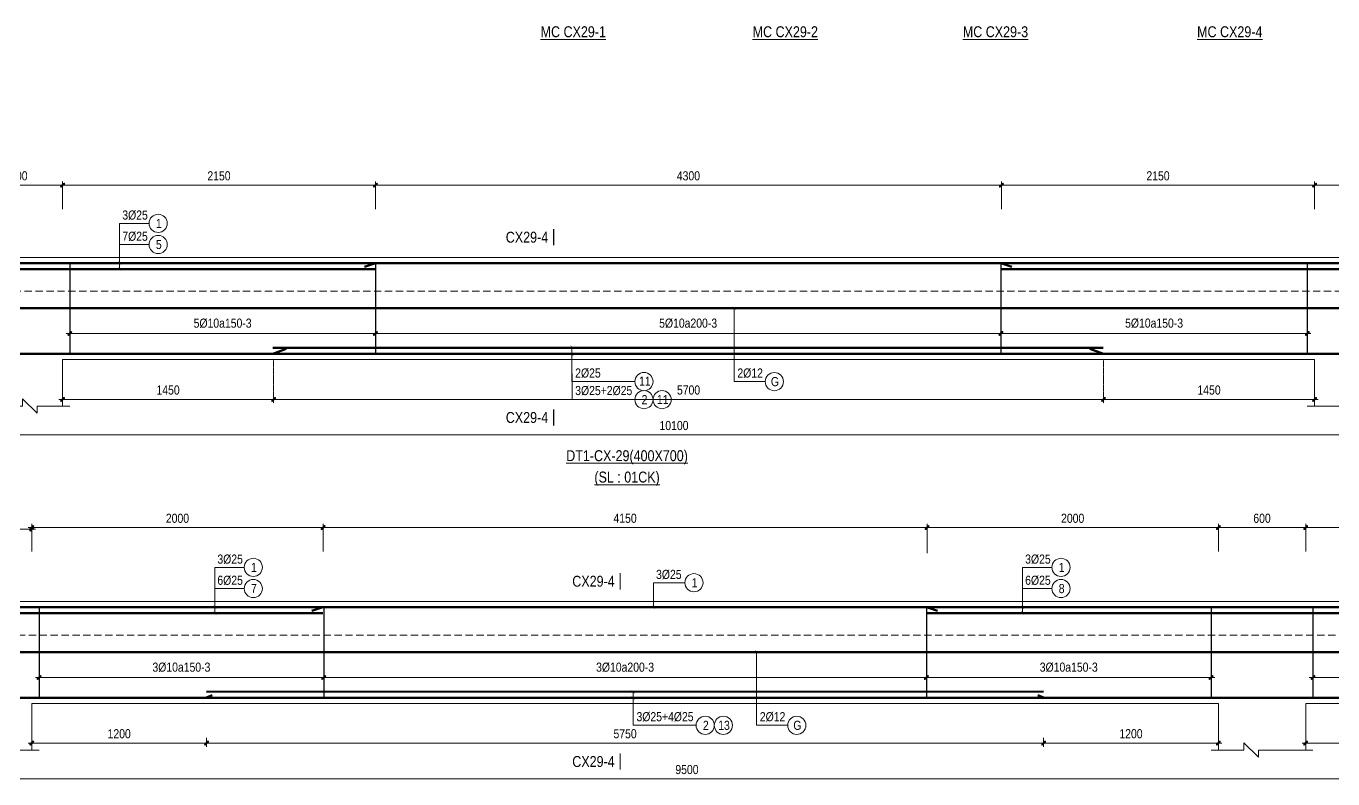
# Model space of a CAD drawing. Header units: millimetres. Extents: x 397144 to 8960116, y 345581 to 674207.
# Drawn here: x 4998572 to 5007547, y 607822 to 612994 of the extents above; entities that cross this region are included whole.
import ezdxf
from ezdxf.enums import TextEntityAlignment as Align
from ezdxf.xclip import XClip

# ---------------------------------------------------------------- set-up
doc = ezdxf.new("R2010")
doc.units = ezdxf.units.MM
doc.header["$XCLIPFRAME"] = 0
doc.header["$PDSIZE"] = -10
doc.linetypes.add('DOT2', pattern=[0.125, 0, -0.125])
doc.linetypes.add('HIDDEN', pattern=[0.375, 0.25, -0.125])
doc.layers.get('0').update_dxf_attribs({"linetype": 'CONTINUOUS'})
doc.layers.get('Defpoints').update_dxf_attribs({"color": 12, "linetype": 'CONTINUOUS'})
for name, color, linetype, lineweight in [('CDAI', 8, 'CONTINUOUS', 30), ('CTHEP', 2, 'CONTINUOUS', 50), ('DBAO', 3, 'CONTINUOUS', 20), ('DGIONG', 4, 'CONTINUOUS', 13), ('KTH', 150, 'CONTINUOUS', 5), ('Net khuat', 8, 'HIDDEN', 13), ('STICK', 1, 'CONTINUOUS', 9), ('TEXT', 7, 'CONTINUOUS', 15)]:
    doc.layers.add(name, color=color, linetype=linetype, lineweight=lineweight)
doc.styles.add('Star-HelCon', font='VHELVCN_0.TTF')
doc.styles.add('TTP-HelCon', font='VHELVCN_0.TTF')
doc.styles.add('VNI-HELVE-CONDENSE', font='VHELVCN_0.TTF')
doc.dimstyles.new('kc-25', dxfattribs={"dimtxt": 62.5, "dimasz": 20, "dimexe": 20, "dimexo": 50, "dimgap": 25, "dimtad": 3, "dimdec": 0, "dimzin": 0, "dimdsep": 46, "dimtxsty": 'VNI-HELVE-CONDENSE', "dimblk": 'DIM', "dimcen": 2.5, "dimclrd": 256, "dimclre": 154, "dimclrt": 7, "dimaunit": 1, "dimadec": 0, "dimazin": 0, "dimtfac": 1, "dimtdec": 0, "dimtix": 1, "dimtmove": 0, "dimatfit": 3, "dimldrblk": 'DOT', "dimfxl": 1, "dimtolj": 1, "dimtzin": 0, "dimarcsym": 0})
doc.dimstyles.new('TTP-25', dxfattribs={"dimscale": 25, "dimtxt": 2.5, "dimasz": 1, "dimexe": 1, "dimexo": 1, "dimgap": 0.09, "dimtad": 0, "dimdec": 4, "dimrnd": 5, "dimzin": 9, "dimdsep": 46, "dimtxsty": 'TTP-HelCon', "dimblk": 'Stick1', "dimcen": 0.09, "dimdle": 1.5, "dimclrd": 256, "dimclre": 256, "dimclrt": 7, "dimadec": 0, "dimazin": 0, "dimtfac": 1, "dimtdec": 4, "dimtmove": 0, "dimatfit": 3, "dimldrblk": '_ArchTick1', "dimfxl": 1, "dimtvp": 1, "dimtolj": 1, "dimtzin": 0, "dimarcsym": 0})

# ---------------------------------------------------------------- blocks, each defined once
blk = doc.blocks.new('Stick1')
at = {"layer": 'STICK'}
h = blk.add_hatch(color=256, dxfattribs=at)
edge = h.paths.add_edge_path()
edge.add_line((0.3, 0.5), (-0.5, -0.3))
edge.add_arc((-0.4, -0.4), 0.141, 135, 315)
edge.add_line((-0.3, -0.5), (0.5, 0.3))
edge.add_arc((0.4, 0.4), 0.141, 315, 495)
blk.add_line((1, 0), (-1, 0), dxfattribs=at)
blk.add_lwpolyline([(0.3, 0.5), (-0.5, -0.3, 1), (-0.3, -0.5), (0.5, 0.3, 1), (0.3, 0.5, 1)], format="xyb", dxfattribs=at)
blk = doc.blocks.new('*D1586')
at = {"layer": 'Defpoints', "color": 0, "transparency": 16777216}
for p in [(5065046.5, 532059.7), (5075146.5, 532059.7), (5075146.5, 531861.7)]:
    blk.add_point(p, dxfattribs=at)
at = {"layer": 'KTH', "lineweight": -2, "transparency": 16777216}
for p, q in [((5065046.5, 532034.7), (5065046.5, 531836.7)), ((5075146.5, 532034.7), (5075146.5, 531836.7)), ((5065071.5, 531861.7), (5075121.5, 531861.7))]:
    blk.add_line(p, q, dxfattribs=at)
at = {"layer": 'KTH', "lineweight": -2, "transparency": 16777216, "xscale": 25, "yscale": 25, "zscale": 25, "rotation": 180}
blk.add_blockref('Stick1', (5065046.5, 531861.7), dxfattribs=at)
at = {"layer": 'KTH', "lineweight": -2, "transparency": 16777216, "xscale": 25, "yscale": 25, "zscale": 25}
blk.add_blockref('Stick1', (5075146.5, 531861.7), dxfattribs=at)
at = {"layer": 'KTH', "color": 7, "transparency": 16777216, "insert": (5070096.5, 531925.5), "char_height": 62.5, "attachment_point": 5, "style": 'TTP-HelCon'}
blk.add_mtext('\\A1;10100', dxfattribs=at)
blk = doc.blocks.new('_ArchTick1')
at = {"color": 0, "const_width": 3.81}
blk.add_lwpolyline([(-12.7, -12.7), (12.7, 12.7)], dxfattribs=at)
blk = doc.blocks.new('*D8674')
at = {"layer": 'Defpoints', "color": 0, "transparency": 16777216}
for p in [(5055807, 523470.9), (5053658, 523281.9), (5055807, 523281.9)]:
    blk.add_point(p, dxfattribs=at)
at = {"layer": 'KTH', "lineweight": -2, "transparency": 16777216}
for p, q in [((5053658, 523306.9), (5053658, 523495.9)), ((5053683, 523470.9), (5055782, 523470.9)), ((5055807, 523306.9), (5055807, 523495.9))]:
    blk.add_line(p, q, dxfattribs=at)
at = {"layer": 'KTH', "lineweight": -2, "transparency": 16777216, "xscale": 25, "yscale": 25, "zscale": 25, "rotation": 180}
blk.add_blockref('Stick1', (5053658, 523470.9), dxfattribs=at)
at = {"layer": 'KTH', "lineweight": -2, "transparency": 16777216, "xscale": 25, "yscale": 25, "zscale": 25}
blk.add_blockref('Stick1', (5055807, 523470.9), dxfattribs=at)
at = {"layer": 'KTH', "color": 7, "transparency": 16777216, "insert": (5054732.5, 523534.7), "char_height": 62.5, "attachment_point": 5, "style": 'TTP-HelCon'}
blk.add_mtext('\\A1;2150', dxfattribs=at)
blk = doc.blocks.new('*D8676')
at = {"layer": 'Defpoints', "color": 0, "transparency": 16777216}
for p in [(5053708, 522509.4), (5055807, 522525.9), (5055807, 522451.9)]:
    blk.add_point(p, dxfattribs=at)
at = {"layer": 'KTH', "lineweight": -2, "transparency": 16777216}
for p, q in [((5053708, 522484.4), (5053708, 522426.9)), ((5055807, 522500.9), (5055807, 522426.9)), ((5053733, 522451.9), (5055782, 522451.9))]:
    blk.add_line(p, q, dxfattribs=at)
at = {"layer": 'KTH', "lineweight": -2, "transparency": 16777216, "xscale": 25, "yscale": 25, "zscale": 25, "rotation": 180}
blk.add_blockref('Stick1', (5053708, 522451.9), dxfattribs=at)
at = {"layer": 'KTH', "lineweight": -2, "transparency": 16777216, "xscale": 25, "yscale": 25, "zscale": 25}
blk.add_blockref('Stick1', (5055807, 522451.9), dxfattribs=at)
at = {"layer": 'KTH', "color": 7, "transparency": 16777216, "insert": (5054757.5, 522521.8), "char_height": 62.5, "attachment_point": 5, "style": 'TTP-HelCon'}
blk.add_mtext('\\A1;5Þ10a150-3', dxfattribs=at)
blk = doc.blocks.new('*D8682')
at = {"layer": 'Defpoints', "color": 0, "transparency": 16777216}
for p in [(5053658, 523470.9), (5053058, 523306.9), (5053658, 523281.9)]:
    blk.add_point(p, dxfattribs=at)
at = {"layer": 'KTH', "lineweight": -2, "transparency": 16777216}
for p, q in [((5053058, 523331.9), (5053058, 523495.9)), ((5053083, 523470.9), (5053633, 523470.9)), ((5053658, 523306.9), (5053658, 523495.9))]:
    blk.add_line(p, q, dxfattribs=at)
at = {"layer": 'KTH', "lineweight": -2, "transparency": 16777216, "xscale": 25, "yscale": 25, "zscale": 25, "rotation": 180}
blk.add_blockref('Stick1', (5053058, 523470.9), dxfattribs=at)
at = {"layer": 'KTH', "lineweight": -2, "transparency": 16777216, "xscale": 25, "yscale": 25, "zscale": 25}
blk.add_blockref('Stick1', (5053658, 523470.9), dxfattribs=at)
at = {"layer": 'KTH', "color": 7, "transparency": 16777216, "insert": (5053358, 523534.7), "char_height": 62.5, "attachment_point": 5, "style": 'TTP-HelCon'}
blk.add_mtext('\\A1;600', dxfattribs=at)
blk = doc.blocks.new('*D8687')
at = {"layer": 'Defpoints', "color": 0, "transparency": 16777216}
for p in [(5060103, 522591.9), (5062208, 522509.5), (5060103, 522452)]:
    blk.add_point(p, dxfattribs=at)
at = {"layer": 'KTH', "lineweight": -2, "transparency": 16777216}
for p, q in [((5060103, 522566.9), (5060103, 522427)), ((5062208, 522484.5), (5062208, 522427)), ((5062183, 522452), (5060128, 522452))]:
    blk.add_line(p, q, dxfattribs=at)
at = {"layer": 'KTH', "lineweight": -2, "transparency": 16777216, "xscale": 25, "yscale": 25, "zscale": 25, "rotation": 180}
blk.add_blockref('Stick1', (5060103, 522452), dxfattribs=at)
at = {"layer": 'KTH', "lineweight": -2, "transparency": 16777216, "xscale": 25, "yscale": 25, "zscale": 25}
blk.add_blockref('Stick1', (5062208, 522452), dxfattribs=at)
at = {"layer": 'KTH', "color": 7, "transparency": 16777216, "insert": (5061155.5, 522521.9), "char_height": 62.5, "attachment_point": 5, "style": 'TTP-HelCon'}
blk.add_mtext('\\A1;5Þ10a150-3', dxfattribs=at)
blk = doc.blocks.new('*D8689')
at = {"layer": 'Defpoints', "color": 0, "transparency": 16777216}
for p in [(5062858, 523471), (5062258, 523317.9), (5062858, 523317.9)]:
    blk.add_point(p, dxfattribs=at)
at = {"layer": 'KTH', "lineweight": -2, "transparency": 16777216}
for p, q in [((5062258, 523342.9), (5062258, 523496)), ((5062283, 523471), (5062833, 523471)), ((5062858, 523342.9), (5062858, 523496))]:
    blk.add_line(p, q, dxfattribs=at)
at = {"layer": 'KTH', "lineweight": -2, "transparency": 16777216, "xscale": 25, "yscale": 25, "zscale": 25, "rotation": 180}
blk.add_blockref('Stick1', (5062258, 523471), dxfattribs=at)
at = {"layer": 'KTH', "lineweight": -2, "transparency": 16777216, "xscale": 25, "yscale": 25, "zscale": 25}
blk.add_blockref('Stick1', (5062858, 523471), dxfattribs=at)
at = {"layer": 'KTH', "color": 7, "transparency": 16777216, "insert": (5062558, 523534.8), "char_height": 62.5, "attachment_point": 5, "style": 'TTP-HelCon'}
blk.add_mtext('\\A1;600', dxfattribs=at)
blk = doc.blocks.new('*D8691')
at = {"layer": 'Defpoints', "color": 0, "transparency": 16777216}
for p in [(5071663, 522592), (5069708, 522509.5), (5071663, 522452)]:
    blk.add_point(p, dxfattribs=at)
at = {"layer": 'KTH', "lineweight": -2, "transparency": 16777216}
for p, q in [((5071663, 522567), (5071663, 522427)), ((5069708, 522484.5), (5069708, 522427)), ((5069733, 522452), (5071638, 522452))]:
    blk.add_line(p, q, dxfattribs=at)
at = {"layer": 'KTH', "lineweight": -2, "transparency": 16777216, "xscale": 25, "yscale": 25, "zscale": 25, "rotation": 180}
blk.add_blockref('Stick1', (5069708, 522452), dxfattribs=at)
at = {"layer": 'KTH', "lineweight": -2, "transparency": 16777216, "xscale": 25, "yscale": 25, "zscale": 25}
blk.add_blockref('Stick1', (5071663, 522452), dxfattribs=at)
at = {"layer": 'KTH', "color": 7, "transparency": 16777216, "insert": (5070685.5, 522521.9), "char_height": 62.5, "attachment_point": 5, "style": 'TTP-HelCon'}
blk.add_mtext('\\A1;3Þ10a150-3', dxfattribs=at)
blk = doc.blocks.new('*D8692')
at = {"layer": 'Defpoints', "color": 0, "transparency": 16777216}
for p in [(5069658, 523471), (5069058, 523317.9), (5069658, 523317.9)]:
    blk.add_point(p, dxfattribs=at)
at = {"layer": 'KTH', "lineweight": -2, "transparency": 16777216}
for p, q in [((5069058, 523342.9), (5069058, 523496)), ((5069083, 523471), (5069633, 523471)), ((5069658, 523342.9), (5069658, 523496))]:
    blk.add_line(p, q, dxfattribs=at)
at = {"layer": 'KTH', "lineweight": -2, "transparency": 16777216, "xscale": 25, "yscale": 25, "zscale": 25, "rotation": 180}
blk.add_blockref('Stick1', (5069058, 523471), dxfattribs=at)
at = {"layer": 'KTH', "lineweight": -2, "transparency": 16777216, "xscale": 25, "yscale": 25, "zscale": 25}
blk.add_blockref('Stick1', (5069658, 523471), dxfattribs=at)
at = {"layer": 'KTH', "color": 7, "transparency": 16777216, "insert": (5069358, 523534.8), "char_height": 62.5, "attachment_point": 5, "style": 'TTP-HelCon'}
blk.add_mtext('\\A1;600', dxfattribs=at)
blk = doc.blocks.new('*D8693')
at = {"layer": 'Defpoints', "color": 0, "transparency": 16777216}
for p in [(5075803, 522591.9), (5077758, 522509.5), (5075803, 522452)]:
    blk.add_point(p, dxfattribs=at)
at = {"layer": 'KTH', "lineweight": -2, "transparency": 16777216}
for p, q in [((5075803, 522566.9), (5075803, 522427)), ((5077758, 522484.5), (5077758, 522427)), ((5077733, 522452), (5075828, 522452))]:
    blk.add_line(p, q, dxfattribs=at)
at = {"layer": 'KTH', "lineweight": -2, "transparency": 16777216, "xscale": 25, "yscale": 25, "zscale": 25, "rotation": 180}
blk.add_blockref('Stick1', (5075803, 522452), dxfattribs=at)
at = {"layer": 'KTH', "lineweight": -2, "transparency": 16777216, "xscale": 25, "yscale": 25, "zscale": 25}
blk.add_blockref('Stick1', (5077758, 522452), dxfattribs=at)
at = {"layer": 'KTH', "color": 7, "transparency": 16777216, "insert": (5076780.5, 522521.9), "char_height": 62.5, "attachment_point": 5, "style": 'TTP-HelCon'}
blk.add_mtext('\\A1;3Þ10a150-3', dxfattribs=at)
blk = doc.blocks.new('*D8694')
at = {"layer": 'Defpoints', "color": 0, "transparency": 16777216}
for p in [(5078408, 523481.9), (5077808, 523328.8), (5078408, 523328.8)]:
    blk.add_point(p, dxfattribs=at)
at = {"layer": 'KTH', "lineweight": -2, "transparency": 16777216}
for p, q in [((5077808, 523353.8), (5077808, 523506.9)), ((5077833, 523481.9), (5078383, 523481.9)), ((5078408, 523353.8), (5078408, 523506.9))]:
    blk.add_line(p, q, dxfattribs=at)
at = {"layer": 'KTH', "lineweight": -2, "transparency": 16777216, "xscale": 25, "yscale": 25, "zscale": 25, "rotation": 180}
blk.add_blockref('Stick1', (5077808, 523481.9), dxfattribs=at)
at = {"layer": 'KTH', "lineweight": -2, "transparency": 16777216, "xscale": 25, "yscale": 25, "zscale": 25}
blk.add_blockref('Stick1', (5078408, 523481.9), dxfattribs=at)
at = {"layer": 'KTH', "color": 7, "transparency": 16777216, "insert": (5078108, 523545.7), "char_height": 62.5, "attachment_point": 5, "style": 'TTP-HelCon'}
blk.add_mtext('\\A1;600', dxfattribs=at)
blk = doc.blocks.new('*D8695')
at = {"layer": 'Defpoints', "color": 0, "transparency": 16777216}
for p in [(5062258, 523470.9), (5060107, 523281.9), (5062258, 523281.9)]:
    blk.add_point(p, dxfattribs=at)
at = {"layer": 'KTH', "lineweight": -2, "transparency": 16777216}
for p, q in [((5060107, 523306.9), (5060107, 523495.9)), ((5060132, 523470.9), (5062233, 523470.9)), ((5062258, 523306.9), (5062258, 523495.9))]:
    blk.add_line(p, q, dxfattribs=at)
at = {"layer": 'KTH', "lineweight": -2, "transparency": 16777216, "xscale": 25, "yscale": 25, "zscale": 25, "rotation": 180}
blk.add_blockref('Stick1', (5060107, 523470.9), dxfattribs=at)
at = {"layer": 'KTH', "lineweight": -2, "transparency": 16777216, "xscale": 25, "yscale": 25, "zscale": 25}
blk.add_blockref('Stick1', (5062258, 523470.9), dxfattribs=at)
at = {"layer": 'KTH', "color": 7, "transparency": 16777216, "insert": (5061182.5, 523534.7), "char_height": 62.5, "attachment_point": 5, "style": 'TTP-HelCon'}
blk.add_mtext('\\A1;2150', dxfattribs=at)
blk = doc.blocks.new('*D8696')
at = {"layer": 'Defpoints', "color": 0, "transparency": 16777216}
for p in [(5060107, 523470.9), (5055807, 523281.9), (5060107, 523281.9)]:
    blk.add_point(p, dxfattribs=at)
at = {"layer": 'KTH', "lineweight": -2, "transparency": 16777216}
for p, q in [((5055807, 523306.9), (5055807, 523495.9)), ((5055832, 523470.9), (5060082, 523470.9)), ((5060107, 523306.9), (5060107, 523495.9))]:
    blk.add_line(p, q, dxfattribs=at)
at = {"layer": 'KTH', "lineweight": -2, "transparency": 16777216, "xscale": 25, "yscale": 25, "zscale": 25, "rotation": 180}
blk.add_blockref('Stick1', (5055807, 523470.9), dxfattribs=at)
at = {"layer": 'KTH', "lineweight": -2, "transparency": 16777216, "xscale": 25, "yscale": 25, "zscale": 25}
blk.add_blockref('Stick1', (5060107, 523470.9), dxfattribs=at)
at = {"layer": 'KTH', "color": 7, "transparency": 16777216, "insert": (5057957, 523534.7), "char_height": 62.5, "attachment_point": 5, "style": 'TTP-HelCon'}
blk.add_mtext('\\A1;4300', dxfattribs=at)
blk = doc.blocks.new('*D8660')
at = {"layer": 'Defpoints', "color": 0, "transparency": 16777216}
for p in [(5071659, 523481.9), (5069658, 523292.9), (5071659, 523292.9)]:
    blk.add_point(p, dxfattribs=at)
at = {"layer": 'KTH', "lineweight": -2, "transparency": 16777216}
for p, q in [((5069658, 523317.9), (5069658, 523506.9)), ((5069683, 523481.9), (5071634, 523481.9)), ((5071659, 523317.9), (5071659, 523506.9))]:
    blk.add_line(p, q, dxfattribs=at)
at = {"layer": 'KTH', "lineweight": -2, "transparency": 16777216, "xscale": 25, "yscale": 25, "zscale": 25, "rotation": 180}
blk.add_blockref('Stick1', (5069658, 523481.9), dxfattribs=at)
at = {"layer": 'KTH', "lineweight": -2, "transparency": 16777216, "xscale": 25, "yscale": 25, "zscale": 25}
blk.add_blockref('Stick1', (5071659, 523481.9), dxfattribs=at)
at = {"layer": 'KTH', "color": 7, "transparency": 16777216, "insert": (5070658.5, 523545.7), "char_height": 62.5, "attachment_point": 5, "style": 'TTP-HelCon'}
blk.add_mtext('\\A1;2000', dxfattribs=at)
blk = doc.blocks.new('*D8661')
at = {"layer": 'Defpoints', "color": 0, "transparency": 16777216}
for p in [(5077808, 523481.8), (5075807, 523292.8), (5077808, 523292.8)]:
    blk.add_point(p, dxfattribs=at)
at = {"layer": 'KTH', "lineweight": -2, "transparency": 16777216}
for p, q in [((5075807, 523317.8), (5075807, 523506.8)), ((5075832, 523481.8), (5077783, 523481.8)), ((5077808, 523317.8), (5077808, 523506.8))]:
    blk.add_line(p, q, dxfattribs=at)
at = {"layer": 'KTH', "lineweight": -2, "transparency": 16777216, "xscale": 25, "yscale": 25, "zscale": 25, "rotation": 180}
blk.add_blockref('Stick1', (5075807, 523481.8), dxfattribs=at)
at = {"layer": 'KTH', "lineweight": -2, "transparency": 16777216, "xscale": 25, "yscale": 25, "zscale": 25}
blk.add_blockref('Stick1', (5077808, 523481.8), dxfattribs=at)
at = {"layer": 'KTH', "color": 7, "transparency": 16777216, "insert": (5076807.5, 523545.6), "char_height": 62.5, "attachment_point": 5, "style": 'TTP-HelCon'}
blk.add_mtext('\\A1;2000', dxfattribs=at)
blk = doc.blocks.new('*D8662')
at = {"layer": 'Defpoints', "color": 0, "transparency": 16777216}
for p in [(5080109, 523481.9), (5078408, 523292.9), (5080109, 523292.9)]:
    blk.add_point(p, dxfattribs=at)
at = {"layer": 'KTH', "lineweight": -2, "transparency": 16777216}
for p, q in [((5078408, 523317.9), (5078408, 523506.9)), ((5078433, 523481.9), (5080084, 523481.9)), ((5080109, 523317.9), (5080109, 523506.9))]:
    blk.add_line(p, q, dxfattribs=at)
at = {"layer": 'KTH', "lineweight": -2, "transparency": 16777216, "xscale": 25, "yscale": 25, "zscale": 25, "rotation": 180}
blk.add_blockref('Stick1', (5078408, 523481.9), dxfattribs=at)
at = {"layer": 'KTH', "lineweight": -2, "transparency": 16777216, "xscale": 25, "yscale": 25, "zscale": 25}
blk.add_blockref('Stick1', (5080109, 523481.9), dxfattribs=at)
at = {"layer": 'KTH', "color": 7, "transparency": 16777216, "insert": (5079258.5, 523545.7), "char_height": 62.5, "attachment_point": 5, "style": 'TTP-HelCon'}
blk.add_mtext('\\A1;1700', dxfattribs=at)
blk = doc.blocks.new('*D8663')
at = {"layer": 'Defpoints', "color": 0, "transparency": 16777216}
for p in [(5055807, 522592), (5060103, 522591.9), (5060103, 522451.9)]:
    blk.add_point(p, dxfattribs=at)
at = {"layer": 'KTH', "lineweight": -2, "transparency": 16777216}
for p, q in [((5055807, 522567), (5055807, 522426.9)), ((5060103, 522566.9), (5060103, 522426.9)), ((5055832, 522451.9), (5060078, 522451.9))]:
    blk.add_line(p, q, dxfattribs=at)
at = {"layer": 'KTH', "lineweight": -2, "transparency": 16777216, "xscale": 25, "yscale": 25, "zscale": 25, "rotation": 180}
blk.add_blockref('Stick1', (5055807, 522451.9), dxfattribs=at)
at = {"layer": 'KTH', "lineweight": -2, "transparency": 16777216, "xscale": 25, "yscale": 25, "zscale": 25}
blk.add_blockref('Stick1', (5060103, 522451.9), dxfattribs=at)
at = {"layer": 'KTH', "color": 7, "transparency": 16777216, "insert": (5057955, 522521.8), "char_height": 62.5, "attachment_point": 5, "style": 'TTP-HelCon'}
blk.add_mtext('\\A1;5Þ10a200-3', dxfattribs=at)
blk = doc.blocks.new('*D8665')
at = {"layer": 'Defpoints', "color": 0, "transparency": 16777216}
for p in [(5071663, 522592), (5075803, 522591.9), (5075803, 522451.9)]:
    blk.add_point(p, dxfattribs=at)
at = {"layer": 'KTH', "lineweight": -2, "transparency": 16777216}
for p, q in [((5071663, 522567), (5071663, 522426.9)), ((5075803, 522566.9), (5075803, 522426.9)), ((5071688, 522451.9), (5075778, 522451.9))]:
    blk.add_line(p, q, dxfattribs=at)
at = {"layer": 'KTH', "lineweight": -2, "transparency": 16777216, "xscale": 25, "yscale": 25, "zscale": 25, "rotation": 180}
blk.add_blockref('Stick1', (5071663, 522451.9), dxfattribs=at)
at = {"layer": 'KTH', "lineweight": -2, "transparency": 16777216, "xscale": 25, "yscale": 25, "zscale": 25}
blk.add_blockref('Stick1', (5075803, 522451.9), dxfattribs=at)
at = {"layer": 'KTH', "color": 7, "transparency": 16777216, "insert": (5073733, 522521.8), "char_height": 62.5, "attachment_point": 5, "style": 'TTP-HelCon'}
blk.add_mtext('\\A1;3Þ10a200-3', dxfattribs=at)
blk = doc.blocks.new('*D8667')
at = {"layer": 'Defpoints', "color": 0, "transparency": 16777216}
for p in [(5075807, 523481.9), (5071659, 523292.9), (5075807, 523281.9)]:
    blk.add_point(p, dxfattribs=at)
at = {"layer": 'KTH', "lineweight": -2, "transparency": 16777216}
for p, q in [((5071659, 523317.9), (5071659, 523506.9)), ((5071684, 523481.9), (5075782, 523481.9)), ((5075807, 523306.9), (5075807, 523506.9))]:
    blk.add_line(p, q, dxfattribs=at)
at = {"layer": 'KTH', "lineweight": -2, "transparency": 16777216, "xscale": 25, "yscale": 25, "zscale": 25, "rotation": 180}
blk.add_blockref('Stick1', (5071659, 523481.9), dxfattribs=at)
at = {"layer": 'KTH', "lineweight": -2, "transparency": 16777216, "xscale": 25, "yscale": 25, "zscale": 25}
blk.add_blockref('Stick1', (5075807, 523481.9), dxfattribs=at)
at = {"layer": 'KTH', "color": 7, "transparency": 16777216, "insert": (5073733, 523545.7), "char_height": 62.5, "attachment_point": 5, "style": 'TTP-HelCon'}
blk.add_mtext('\\A1;4150', dxfattribs=at)
blk = doc.blocks.new('DIM')
h = blk.add_hatch(color=1)
h.paths.add_polyline_path([(0.49, 0.29, 1), (0.29, 0.49), (-0.19, 0), (0.19, 0)])
h.paths.add_polyline_path([(0.19, 0), (-0.19, 0), (-0.49, -0.29, 1), (-0.29, -0.49)])
at = {"color": 9}
for p, q in [((-0.19, 0), (-1.5, 0)), ((0.19, 0), (1.5, 0))]:
    blk.add_line(p, q, dxfattribs=at)
at = {"color": 1}
for p, q in [((-0.49, -0.29), (0.29, 0.49)), ((-0.29, -0.49), (0.49, 0.29)), ((-0.19, 0), (0.19, 0))]:
    blk.add_line(p, q, dxfattribs=at)
blk.add_arc((-0.39, -0.39), 0.138, 135, 315, dxfattribs=at)
blk = doc.blocks.new('*D1593')
at = {"layer": 'Defpoints', "color": 0, "transparency": 16777216}
for p in [(5052808, 521953.5), (5062908, 521953.5), (5062908, 521755.5)]:
    blk.add_point(p, dxfattribs=at)
at = {"layer": 'KTH', "lineweight": -2, "transparency": 16777216}
for p, q in [((5052808, 521928.5), (5052808, 521730.5)), ((5062908, 521928.5), (5062908, 521730.5)), ((5052833, 521755.5), (5062883, 521755.5))]:
    blk.add_line(p, q, dxfattribs=at)
at = {"layer": 'KTH', "lineweight": -2, "transparency": 16777216, "xscale": 25, "yscale": 25, "zscale": 25, "rotation": 180}
blk.add_blockref('Stick1', (5052808, 521755.5), dxfattribs=at)
at = {"layer": 'KTH', "lineweight": -2, "transparency": 16777216, "xscale": 25, "yscale": 25, "zscale": 25}
blk.add_blockref('Stick1', (5062908, 521755.5), dxfattribs=at)
at = {"layer": 'KTH', "color": 7, "transparency": 16777216, "insert": (5057858, 521819.3), "char_height": 62.5, "attachment_point": 5, "style": 'TTP-HelCon'}
blk.add_mtext('\\A1;10100', dxfattribs=at)
blk = doc.blocks.new('*D1595')
at = {"layer": 'Defpoints', "color": 0, "transparency": 16777216}
for p in [(5078908, 521953.5), (5069408, 521852.4), (5078908, 521755.5)]:
    blk.add_point(p, dxfattribs=at)
at = {"layer": 'KTH', "lineweight": -2, "transparency": 16777216}
for p, q in [((5078908, 521928.5), (5078908, 521730.5)), ((5069408, 521827.4), (5069408, 521730.5)), ((5069433, 521755.5), (5078883, 521755.5))]:
    blk.add_line(p, q, dxfattribs=at)
at = {"layer": 'KTH', "lineweight": -2, "transparency": 16777216, "xscale": 25, "yscale": 25, "zscale": 25, "rotation": 180}
blk.add_blockref('Stick1', (5069408, 521755.5), dxfattribs=at)
at = {"layer": 'KTH', "lineweight": -2, "transparency": 16777216, "xscale": 25, "yscale": 25, "zscale": 25}
blk.add_blockref('Stick1', (5078908, 521755.5), dxfattribs=at)
at = {"layer": 'KTH', "color": 7, "transparency": 16777216, "insert": (5074158, 521819.3), "char_height": 62.5, "attachment_point": 5, "style": 'TTP-HelCon'}
blk.add_mtext('\\A1;9500', dxfattribs=at)
blk = doc.blocks.new('*D8672')
at = {"layer": 'Defpoints', "color": 0, "transparency": 16777216}
for p in [(5069658, 522275.6), (5070858, 522061.4), (5070858, 522001.4)]:
    blk.add_point(p, dxfattribs=at)
at = {"layer": 'KTH', "lineweight": -2, "transparency": 16777216}
for p, q in [((5069658, 522250.6), (5069658, 521976.4)), ((5070858, 522036.4), (5070858, 521976.4)), ((5069683, 522001.4), (5070833, 522001.4))]:
    blk.add_line(p, q, dxfattribs=at)
at = {"layer": 'KTH', "lineweight": -2, "transparency": 16777216, "xscale": 25, "yscale": 25, "zscale": 25, "rotation": 180}
blk.add_blockref('Stick1', (5069658, 522001.4), dxfattribs=at)
at = {"layer": 'KTH', "lineweight": -2, "transparency": 16777216, "xscale": 25, "yscale": 25, "zscale": 25}
blk.add_blockref('Stick1', (5070858, 522001.4), dxfattribs=at)
at = {"layer": 'KTH', "color": 7, "transparency": 16777216, "insert": (5070258, 522065.2), "char_height": 62.5, "attachment_point": 5, "style": 'TTP-HelCon'}
blk.add_mtext('\\A1;1200', dxfattribs=at)
blk = doc.blocks.new('*D8651')
at = {"layer": 'Defpoints', "color": 0, "transparency": 16777216}
for p in [(5077808, 522275.7), (5076608, 522061.4), (5076608, 522001.5)]:
    blk.add_point(p, dxfattribs=at)
at = {"layer": 'KTH', "lineweight": -2, "transparency": 16777216}
for p, q in [((5077808, 522250.7), (5077808, 521976.5)), ((5076608, 522036.4), (5076608, 521976.5)), ((5077783, 522001.5), (5076633, 522001.5))]:
    blk.add_line(p, q, dxfattribs=at)
at = {"layer": 'KTH', "lineweight": -2, "transparency": 16777216, "xscale": 25, "yscale": 25, "zscale": 25, "rotation": 180}
blk.add_blockref('Stick1', (5076608, 522001.5), dxfattribs=at)
at = {"layer": 'KTH', "lineweight": -2, "transparency": 16777216, "xscale": 25, "yscale": 25, "zscale": 25}
blk.add_blockref('Stick1', (5077808, 522001.5), dxfattribs=at)
at = {"layer": 'KTH', "color": 7, "transparency": 16777216, "insert": (5077208, 522065.3), "char_height": 62.5, "attachment_point": 5, "style": 'TTP-HelCon'}
blk.add_mtext('\\A1;1200', dxfattribs=at)
blk = doc.blocks.new('*D8652')
at = {"layer": 'Defpoints', "color": 0, "transparency": 16777216}
for p in [(5070858, 522061.4), (5076608, 522036.4), (5076608, 522001.4)]:
    blk.add_point(p, dxfattribs=at)
at = {"layer": 'KTH', "lineweight": -2, "transparency": 16777216}
for p, q in [((5070858, 522036.4), (5070858, 521976.4)), ((5070883, 522001.4), (5076583, 522001.4)), ((5076608, 522011.4), (5076608, 521976.4))]:
    blk.add_line(p, q, dxfattribs=at)
at = {"layer": 'KTH', "lineweight": -2, "transparency": 16777216, "xscale": 25, "yscale": 25, "zscale": 25, "rotation": 180}
blk.add_blockref('Stick1', (5070858, 522001.4), dxfattribs=at)
at = {"layer": 'KTH', "lineweight": -2, "transparency": 16777216, "xscale": 25, "yscale": 25, "zscale": 25}
blk.add_blockref('Stick1', (5076608, 522001.4), dxfattribs=at)
at = {"layer": 'KTH', "color": 7, "transparency": 16777216, "insert": (5073733, 522065.2), "char_height": 62.5, "attachment_point": 5, "style": 'TTP-HelCon'}
blk.add_mtext('\\A1;5750', dxfattribs=at)
blk = doc.blocks.new('*D8653')
at = {"layer": 'Defpoints', "color": 0, "transparency": 16777216}
for p in [(5078408, 522273.5), (5079608, 522061.4), (5079608, 522001.4)]:
    blk.add_point(p, dxfattribs=at)
at = {"layer": 'KTH', "lineweight": -2, "transparency": 16777216}
for p, q in [((5078408, 522248.5), (5078408, 521976.4)), ((5079608, 522036.4), (5079608, 521976.4)), ((5078433, 522001.4), (5079583, 522001.4))]:
    blk.add_line(p, q, dxfattribs=at)
at = {"layer": 'KTH', "lineweight": -2, "transparency": 16777216, "xscale": 25, "yscale": 25, "zscale": 25, "rotation": 180}
blk.add_blockref('Stick1', (5078408, 522001.4), dxfattribs=at)
at = {"layer": 'KTH', "lineweight": -2, "transparency": 16777216, "xscale": 25, "yscale": 25, "zscale": 25}
blk.add_blockref('Stick1', (5079608, 522001.4), dxfattribs=at)
at = {"layer": 'KTH', "color": 7, "transparency": 16777216, "insert": (5079008, 522065.2), "char_height": 62.5, "attachment_point": 5, "style": 'TTP-HelCon'}
blk.add_mtext('\\A1;1200', dxfattribs=at)
blk = doc.blocks.new('*D8655')
at = {"layer": 'Defpoints', "color": 0, "transparency": 16777216}
for p in [(5078458, 522591.9), (5080113, 522509.5), (5078458, 522452)]:
    blk.add_point(p, dxfattribs=at)
at = {"layer": 'KTH', "lineweight": -2, "transparency": 16777216}
for p, q in [((5078458, 522566.9), (5078458, 522427)), ((5080113, 522484.5), (5080113, 522427)), ((5080088, 522452), (5078483, 522452))]:
    blk.add_line(p, q, dxfattribs=at)
at = {"layer": 'KTH', "lineweight": -2, "transparency": 16777216, "xscale": 25, "yscale": 25, "zscale": 25, "rotation": 180}
blk.add_blockref('Stick1', (5078458, 522452), dxfattribs=at)
at = {"layer": 'KTH', "lineweight": -2, "transparency": 16777216, "xscale": 25, "yscale": 25, "zscale": 25}
blk.add_blockref('Stick1', (5080113, 522452), dxfattribs=at)
at = {"layer": 'KTH', "color": 7, "transparency": 16777216, "insert": (5079285.5, 522521.9), "char_height": 62.5, "attachment_point": 5, "style": 'TTP-HelCon'}
blk.add_mtext('\\A1;3Þ10a150-3', dxfattribs=at)
blk = doc.blocks.new('MC')
at = {"layer": 'CTHEP', "const_width": 10}
blk.add_lwpolyline([(0, 150), (0, 0)], dxfattribs=at)
at = {"layer": 'TEXT', "style": 'TTP-HelCon'}
blk.add_attdef('A', text='', height=100, dxfattribs=at).set_placement((-50, 26), align=Align.RIGHT)
blk = doc.blocks.new('*D8711')
at = {"layer": 'Defpoints', "color": 0, "ltscale": 0.8, "transparency": 16777216}
for p in [(5053658, 522299.3), (5055108, 522299.3), (5055108, 521999.3)]:
    blk.add_point(p, dxfattribs=at)
at = {"layer": 'KTH', "linetype": 'DOT2', "lineweight": -2, "ltscale": 0.8, "transparency": 16777216}
for p, q in [((5053658, 522274.3), (5053658, 521974.3)), ((5055108, 522274.3), (5055108, 521974.3))]:
    blk.add_line(p, q, dxfattribs=at)
at = {"layer": 'KTH', "lineweight": -2, "ltscale": 0.8, "transparency": 16777216}
blk.add_line((5053683, 521999.3), (5055083, 521999.3), dxfattribs=at)
at = {"layer": 'KTH', "lineweight": -2, "ltscale": 0.8, "transparency": 16777216, "xscale": 25, "yscale": 25, "zscale": 25, "rotation": 180}
blk.add_blockref('Stick1', (5053658, 521999.3), dxfattribs=at)
at = {"layer": 'KTH', "lineweight": -2, "ltscale": 0.8, "transparency": 16777216, "xscale": 25, "yscale": 25, "zscale": 25}
blk.add_blockref('Stick1', (5055108, 521999.3), dxfattribs=at)
at = {"layer": 'KTH', "color": 7, "ltscale": 0.8, "transparency": 16777216, "insert": (5054383, 522063.1), "char_height": 62.5, "attachment_point": 5, "style": 'TTP-HelCon'}
blk.add_mtext('\\A1;1450', dxfattribs=at)
blk = doc.blocks.new('*D8712')
at = {"layer": 'Defpoints', "color": 0, "ltscale": 0.8, "transparency": 16777216}
for p in [(5055108, 522299.3), (5060808, 522299.3), (5060808, 521999.3)]:
    blk.add_point(p, dxfattribs=at)
at = {"layer": 'KTH', "linetype": 'DOT2', "lineweight": -2, "ltscale": 0.8, "transparency": 16777216}
for p, q in [((5055108, 522274.3), (5055108, 521974.3)), ((5060808, 522274.3), (5060808, 521974.3))]:
    blk.add_line(p, q, dxfattribs=at)
at = {"layer": 'KTH', "lineweight": -2, "ltscale": 0.8, "transparency": 16777216}
blk.add_line((5055133, 521999.3), (5060783, 521999.3), dxfattribs=at)
at = {"layer": 'KTH', "lineweight": -2, "ltscale": 0.8, "transparency": 16777216, "xscale": 25, "yscale": 25, "zscale": 25, "rotation": 180}
blk.add_blockref('Stick1', (5055108, 521999.3), dxfattribs=at)
at = {"layer": 'KTH', "lineweight": -2, "ltscale": 0.8, "transparency": 16777216, "xscale": 25, "yscale": 25, "zscale": 25}
blk.add_blockref('Stick1', (5060808, 521999.3), dxfattribs=at)
at = {"layer": 'KTH', "color": 7, "ltscale": 0.8, "transparency": 16777216, "insert": (5057958, 522063.1), "char_height": 62.5, "attachment_point": 5, "style": 'TTP-HelCon'}
blk.add_mtext('\\A1;5700', dxfattribs=at)
blk = doc.blocks.new('*D8713')
at = {"layer": 'Defpoints', "color": 0, "ltscale": 0.8, "transparency": 16777216}
for p in [(5060808, 522299.3), (5062258, 522299.3), (5062258, 521999.3)]:
    blk.add_point(p, dxfattribs=at)
at = {"layer": 'KTH', "linetype": 'DOT2', "lineweight": -2, "ltscale": 0.8, "transparency": 16777216}
for p, q in [((5060808, 522274.3), (5060808, 521974.3)), ((5062258, 522274.3), (5062258, 521974.3))]:
    blk.add_line(p, q, dxfattribs=at)
at = {"layer": 'KTH', "lineweight": -2, "ltscale": 0.8, "transparency": 16777216}
blk.add_line((5060833, 521999.3), (5062233, 521999.3), dxfattribs=at)
at = {"layer": 'KTH', "lineweight": -2, "ltscale": 0.8, "transparency": 16777216, "xscale": 25, "yscale": 25, "zscale": 25, "rotation": 180}
blk.add_blockref('Stick1', (5060808, 521999.3), dxfattribs=at)
at = {"layer": 'KTH', "lineweight": -2, "ltscale": 0.8, "transparency": 16777216, "xscale": 25, "yscale": 25, "zscale": 25}
blk.add_blockref('Stick1', (5062258, 521999.3), dxfattribs=at)
at = {"layer": 'KTH', "color": 7, "ltscale": 0.8, "transparency": 16777216, "insert": (5061533, 522063.1), "char_height": 62.5, "attachment_point": 5, "style": 'TTP-HelCon'}
blk.add_mtext('\\A1;1450', dxfattribs=at)
blk = doc.blocks.new('CX-37')
at = {"layer": 'CTHEP'}
for p, q in [((5128741.83394, 564224.46289), (5096651.83396, 564224.5159)), ((5096805.55901, 563915.51158), (5128583.48934, 563915.47222))]:
    blk.add_line(p, q, dxfattribs=at)
at = {"layer": 'Net khuat', "ltscale": 200}
blk.add_lwpolyline([(5096621.83396, 564033.5267), (5128771.83395, 564033.5267)], dxfattribs=at)
blk = doc.blocks.new('CX28')
at = {"layer": 'CTHEP'}
blk.add_line((5053030.18222, 532731.7149), (5097531.87558, 532731.66677), dxfattribs=at)
for points in [[(5097715.24036, 532412.46726), (5097715.24036, 533040.65447), (5052876.45717, 533040.71921), (5052876.45717, 532414.45672)], [(5052911.67392, 532795.12013), (5052911.67392, 532418.73006), (5052911.67392, 532418.73006), (5053145.32759, 532418.707), (5068846.45578, 532418.67871), (5069420.50128, 532418.67683), (5097679.69928, 532418.65468), (5097679.69928, 532941.5302)]]:
    blk.add_lwpolyline(points, dxfattribs=at)
at = {"layer": 'DBAO'}
blk.add_lwpolyline([(5090646.45856, 532379.61946), (5097745.24037, 532379.61208), (5097745.24037, 533079.60878), (5068994.36202, 533079.65363)], dxfattribs=at)
at = {"layer": 'Net khuat', "ltscale": 200}
blk.add_lwpolyline([(5052846.45717, 532849.73002), (5097745.24037, 532849.73002)], dxfattribs=at)
at = {"layer": 'KTH'}
dim = blk.add_linear_dim(base=(5075146.45717, 531861.66974), p1=(5065046.45717, 532059.65275), p2=(5075146.45717, 532059.65275), angle=180, dimstyle='TTP-25', override={"dimtmove": 1}, dxfattribs=at)
dim.commit()
dim.dimension.update_dxf_attribs({"geometry": '*D1586', "text_midpoint": (5070096.45717, 531925.50307)})
blk = doc.blocks.new('CX29')
at = {"layer": 'CDAI', "ltscale": 52.5}
for p, q in [((5053708.00692, 522938.49448), (5053708.00692, 522308.49448)), ((5055807.00692, 522938.49448), (5055807.00692, 522308.49448)), ((5060103.00553, 522938.49831), (5060103.00553, 522312.52731)), ((5062208.00553, 522938.57045), (5062208.00553, 522308.57045)), ((5069708.00293, 522938.56662), (5069708.00293, 522312.55048)), ((5071663.00293, 522938.49831), (5071663.00293, 522312.52731)), ((5075803.00552, 522938.49831), (5075803.00552, 522312.52731)), ((5077758.00552, 522938.57045), (5077758.00552, 522308.57045)), ((5078458.00292, 522938.56662), (5078458.00292, 522312.55048))]:
    blk.add_line(p, q, dxfattribs=at)
at = {"layer": 'CTHEP'}
for p, q in [((5055732.00692, 522909.49448), (5055807.00692, 522934.49448)), ((5060178.00553, 522909.49831), (5060103.00553, 522934.49831)), ((5071582.00692, 522909.49448), (5071657.00692, 522934.49448)), ((5075878.00552, 522909.49831), (5075803.00552, 522934.49831)), ((5051507.04501, 522894.55729), (5055807.00692, 522894.55729)), ((5060107.04501, 522894.55729), (5064407.00692, 522894.55729)), ((5067507.04501, 522894.55729), (5071657.00692, 522894.55729)), ((5075807.045, 522894.55729), (5080107.00692, 522894.55729)), ((5040791.73058, 522625.55855), (5088196.68235, 522625.51042)), ((5055102.15329, 522312.51954), (5055194.84579, 522346.82379)), ((5055102.53325, 522353.25988), (5060805.74147, 522353.25988)), ((5060807.12838, 522312.51954), (5060714.43588, 522346.82379)), ((5070858.00692, 522354.61004), (5076608.00552, 522354.686)), ((5070858.00692, 522314.61004), (5070897.50592, 522330.30191)), ((5076608.00552, 522314.686), (5076568.50653, 522330.37788))]:
    blk.add_line(p, q, dxfattribs=at)
for points in [[(5088380.04714, 522306.31091), (5088380.04714, 522934.49812), (5040638.00552, 522934.56286), (5040638.00552, 522308.30037)], [(5040673.22228, 522688.96378), (5040673.22228, 522312.57371), (5040673.22228, 522312.57371), (5040906.87594, 522312.55065), (5053058.00553, 522312.52236), (5053632.05103, 522312.52048), (5088308.99188, 522312.49833), (5088308.99188, 522835.37385)]]:
    blk.add_lwpolyline(points, dxfattribs=at)
at = {"layer": 'DBAO'}
for points in [[(5088418.00552, 521953.49448), (5088418.00552, 522973.44839), (5053205.91177, 522973.49728)], [(5053658.00692, 522273.49448), (5062258.00553, 522273.48472)], [(5053658.00692, 521953.49448), (5053658.00692, 522273.49448)], [(5062258.00553, 521953.57045), (5062258.00553, 522273.57045)], [(5069658.00692, 521953.49448), (5069658.00692, 522273.49448)], [(5069658.00692, 522273.47344), (5077808.00552, 522273.46387)], [(5077808.00552, 521953.57045), (5077808.00552, 522273.57045)], [(5078408.00692, 521953.49448), (5078408.00692, 522273.49448)], [(5085058.00552, 521953.57045), (5085058.00552, 522273.45619), (5078408.00692, 522273.46311)]]:
    blk.add_lwpolyline(points, dxfattribs=at)
at = {"layer": 'DGIONG'}
for points in [[(5053008.00553, 521953.49831), (5053383.00692, 521953.49448), (5053383.00692, 522003.49448), (5053483.00692, 521903.49448), (5053483.00692, 521953.49448), (5053708.00692, 521953.49448)], [(5062208.00553, 521953.57045), (5062433.00553, 521953.57045), (5062433.00553, 522003.57045), (5062533.00553, 521903.57045), (5062533.00553, 521953.57045), (5062908.00293, 521953.56662)], [(5069008.00553, 521953.57045), (5069233.00553, 521953.57045), (5069233.00553, 522003.57045), (5069333.00553, 521903.57045), (5069333.00553, 521953.57045), (5069708.00293, 521953.56662)], [(5077758.00552, 521953.57045), (5077983.00552, 521953.57045), (5077983.00552, 522003.57045), (5078083.00552, 521903.57045), (5078083.00552, 521953.57045), (5078458.00292, 521953.56662)]]:
    blk.add_lwpolyline(points, dxfattribs=at)
for centre in [(5054315.03226, 523208.37484), (5071179.20368, 523208.37484), (5076727.59836, 523208.37484), (5054315.03226, 523063.07584), (5071179.20368, 523063.07584), (5074206.00675, 523103.08278), (5076727.59836, 523063.07584), (5057651.32433, 522121.52941), (5058547.1838, 522121.48478), (5074283.43335, 522123.62235), (5074408.43335, 522123.62235), (5074912.42918, 522123.57771), (5057651.32434, 521997.79008), (5057776.32434, 521997.79008)]:
    blk.add_circle(centre, 62.5, dxfattribs=at)
at = {"layer": 'Net khuat', "ltscale": 200}
blk.add_lwpolyline([(5040608.00552, 522743.57367), (5088410.04714, 522743.57367)], dxfattribs=at)
at = {"xscale": 0.75, "yscale": 0.75, "zscale": 0.75}
for p in [(5057031.27744, 523056.4503), (5073699.12684, 523056.4503), (5057031.27744, 521817.70916), (5073699.12684, 521817.70916)]:
    blk.add_blockref('MC', p, dxfattribs=at).add_auto_attribs({'A': 'CX29-4'})
at = {"layer": 'TEXT', "style": 'TTP-HelCon'}
for s, p in [('3Þ25', (5054068.5222, 523234.22778)), ('3Þ25', (5070932.69363, 523234.22778)), ('3Þ25', (5076481.08831, 523234.22778)), ('3Þ25', (5073945.88286, 523128.93572, 0)), ('7Þ25', (5054068.5222, 523088.92878)), ('6Þ25', (5070932.69363, 523088.92878)), ('6Þ25', (5076481.08831, 523088.92878)), ('2Þ25', (5057179.24721, 522149.41499, 0)), ('2Þ12', (5058293.37594, 522149.38183, 0)), ('3Þ25+4Þ25', (5073811.35622, 522151.5194, 0)), ('2Þ12', (5074658.62132, 522151.47477, 0)), ('3Þ25+2Þ25', (5057179.24721, 522028.86816, 0))]:
    blk.add_text(s, height=62.5, dxfattribs=at).set_placement(p)
at = {"layer": 'TEXT', "style": 'Star-HelCon'}
for s, p in [('1', (5054319.19892, 523208.37484)), ('1', (5071183.37035, 523208.37484)), ('1', (5076731.76503, 523208.37484)), ('1', (5074210.17342, 523103.08278)), ('5', (5054319.19892, 523063.07584)), ('7', (5071183.37035, 523063.07584)), ('8', (5076731.76503, 523063.07584)), ('11', (5057657.80186, 522124.5757)), ('G', (5058551.35047, 522121.48478)), ('2', (5074287.60002, 522123.62235)), ('13', (5074412.60002, 522123.62235)), ('G', (5074916.59585, 522123.57771)), ('2', (5057655.49101, 521997.79008)), ('11', (5057780.49101, 521997.79008))]:
    blk.add_text(s, height=62.5, dxfattribs=at).set_placement(p, align=Align.MIDDLE)
at = {"layer": 'TEXT', "style": 'TTP-HelCon'}
for s, p in [('%%UDT1-CX-29(400X700)', (5057535.48522, 521574.88129)), ('%%U(SL : 01CK)', (5057535.48522, 521427.98669))]:
    blk.add_text(s, height=75, dxfattribs=at).set_placement(p, align=Align.CENTER)
at = {"layer": 'KTH'}
for base, p1, p2, picture, middle in [((5053658.00692, 523470.89265), (5053058.00553, 523306.88882), (5053658.00692, 523281.88882), '*D8682', (5053358.00622, 523534.72599)), ((5055807.00692, 523470.88882), (5053658.00692, 523281.88882), (5055807.00692, 523281.88882), '*D8674', (5054732.50692, 523534.72216)), ((5060107.00553, 523470.88882), (5055807.00692, 523281.88882), (5060107.00553, 523281.88882), '*D8696', (5057957.00622, 523534.72216)), ((5062258.00553, 523470.89265), (5060107.00553, 523281.88882), (5062258.00553, 523281.88882), '*D8695', (5061182.50553, 523534.72599)), ((5062858.00293, 523470.96479), (5062258.00553, 523317.86806), (5062858.00293, 523317.86806), '*D8689', (5062558.00423, 523534.79812)), ((5069658.00293, 523470.96479), (5069058.00553, 523317.86806), (5069658.00293, 523317.86806), '*D8692', (5069358.00423, 523534.79812)), ((5071659.00293, 523481.8719), (5069658.00293, 523292.86806), (5071659.00293, 523292.86806), '*D8660', (5070658.50293, 523545.70523)), ((5075807.00552, 523481.8719), (5071659.00293, 523292.86806), (5075807.00552, 523281.88882), '*D8667', (5073733.00422, 523545.70523)), ((5077808.00552, 523481.79976), (5075807.00552, 523292.79593), (5077808.00552, 523292.79593), '*D8661', (5076807.50552, 523545.63309)), ((5078408.00292, 523481.8719), (5077808.00552, 523328.77517), (5078408.00292, 523328.77517), '*D8694', (5078108.00422, 523545.70523)), ((5080109.00292, 523481.8719), (5078408.00292, 523292.86806), (5080109.00292, 523292.86806), '*D8662', (5079258.50292, 523545.70523)), ((5076608.00552, 522001.47751), (5077808.00552, 522275.66338), (5076608.00552, 522061.42869), '*D8651', (5077208.00552, 522065.31085)), ((5062908.00552, 521755.51339), (5052808.00552, 521953.4964), (5062908.00552, 521953.4964), '*D1593', (5057858.00552, 521819.34672)), ((5078908.00552, 521755.51339), (5069408.00552, 521852.36457), (5078908.00552, 521953.4964), '*D1595', (5074158.00552, 521819.34672))]:
    dim = blk.add_linear_dim(base=base, p1=p1, p2=p2, angle=180, dimstyle='TTP-25', override={"dimtmove": 1}, dxfattribs=at)
    dim.commit()
    dim.dimension.update_dxf_attribs({"geometry": picture, "text_midpoint": middle})
for base, p1, p2, text, picture, middle in [((5055807.00692, 522451.92596), (5053708.00692, 522509.39931), (5055807.00692, 522525.92596), '5Þ10a150-3', '*D8676', (5054757.50692, 522521.84262)), ((5060103.00553, 522451.9189), (5055807.00692, 522592.00744), (5060103.00553, 522591.93914), '5Þ10a200-3', '*D8663', (5057955.00622, 522521.83557)), ((5071663.00293, 522451.99426), (5069708.00293, 522509.46761), (5071663.00293, 522592.00744), '3Þ10a150-3', '*D8691', (5070685.50293, 522521.91093)), ((5075803.00552, 522451.9189), (5071663.00293, 522592.00744), (5075803.00552, 522591.93914), '3Þ10a200-3', '*D8665', (5073733.00422, 522521.83557))]:
    dim = blk.add_linear_dim(base=base, p1=p1, p2=p2, text=text, dimstyle='TTP-25', override={"dimtmove": 1}, dxfattribs=at)
    dim.commit()
    dim.dimension.update_dxf_attribs({"geometry": picture, "text_midpoint": middle})
for base, p1, p2, text, picture, middle in [((5060103.00553, 522451.99426), (5062208.00553, 522509.46761), (5060103.00553, 522591.93914), '5Þ10a150-3', '*D8687', (5061155.50553, 522521.91092)), ((5075803.00552, 522451.99426), (5077758.00552, 522509.46761), (5075803.00552, 522591.93914), '3Þ10a150-3', '*D8693', (5076780.50552, 522521.91093)), ((5078457.99607, 522451.99426), (5080112.99607, 522509.46761), (5078457.99607, 522591.93914), '3Þ10a150-3', '*D8655', (5079285.49607, 522521.91093))]:
    dim = blk.add_linear_dim(base=base, p1=p1, p2=p2, angle=180, text=text, dimstyle='TTP-25', override={"dimtmove": 1}, dxfattribs=at)
    dim.commit()
    dim.dimension.update_dxf_attribs({"geometry": picture, "text_midpoint": middle})
at = {"layer": 'KTH', "ltscale": 0.8}
for base, p1, p2, picture, middle in [((5055108.00623, 521999.29713), (5053658.00693, 522299.29713), (5055108.00623, 522299.29713), '*D8711', (5054383.00658, 522063.13047)), ((5060808.00623, 521999.29713), (5055108.00623, 522299.29713), (5060808.00623, 522299.29713), '*D8712', (5057958.00623, 522063.13047)), ((5062258.00553, 521999.29713), (5060808.00623, 522299.29713), (5062258.00553, 522299.29713), '*D8713', (5061533.00588, 522063.13047))]:
    dim = blk.add_linear_dim(base=base, p1=p1, p2=p2, dimstyle='TTP-25', dxfattribs=at)
    dim.commit()
    dim.dimension.update_dxf_attribs({"geometry": picture, "text_midpoint": middle})
at = {"layer": 'KTH'}
for base, p1, p2, picture, middle in [((5070858.00692, 522001.40155), (5069658.00692, 522275.58742), (5070858.00692, 522061.35272), '*D8672', (5070258.00692, 522065.23488)), ((5079608.00692, 522001.40155), (5078408.00552, 522273.46311), (5079608.00692, 522061.35272), '*D8653', (5079008.00622, 522065.23488)), ((5076608.00552, 522001.40155), (5070858.00692, 522061.35272), (5076608.00552, 522036.35272), '*D8652', (5073733.00622, 522065.23488))]:
    dim = blk.add_linear_dim(base=base, p1=p1, p2=p2, dimstyle='TTP-25', override={"dimtmove": 1}, dxfattribs=at)
    dim.commit()
    dim.dimension.update_dxf_attribs({"geometry": picture, "text_midpoint": middle})
at = {"layer": 'DGIONG'}
for points in [[(5054050.01044, 522934.56673), (5054050.01017, 523208.37484), (5054252.53226, 523208.37484)], [(5070914.18186, 522934.56673), (5070914.1816, 523208.37484), (5071116.70368, 523208.37484)], [(5076462.57654, 522934.56673), (5076462.57628, 523208.37484), (5076665.09836, 523208.37484)], [(5073927.37109, 522934.57367), (5073927.37083, 523103.08278), (5074143.50675, 523103.08278)], [(5054050.01008, 522894.56673), (5054050.00982, 523063.07584), (5054252.5319, 523063.07584)], [(5070914.18151, 522894.56673), (5070914.18125, 523063.07584), (5071116.70333, 523063.07584)], [(5076462.57619, 522894.56673), (5076462.57592, 523063.07584), (5076665.09801, 523063.07584)], [(5058270.36576, 522625.52934), (5058270.3639, 522121.48478), (5058484.6838, 522121.48478)], [(5074635.61114, 522627.62228), (5074635.60928, 522123.57771), (5074849.92918, 522123.57771)], [(5057156.23544, 522308.57367), (5057156.23517, 522121.52941), (5057588.82433, 522121.52941)], [(5057156.23544, 522308.56219), (5057156.23518, 522121.51793), (5057588.82434, 522121.51793)], [(5057156.23544, 522358.45679), (5057157.85138, 521999.29713), (5057587.35206, 521997.59186)], [(5073788.3439, 522352.80931), (5073788.34419, 522123.62235), (5074220.93279, 522123.62235)], [(5073788.34445, 522310.6666), (5073788.34419, 522123.62235), (5074220.93335, 522123.62235)]]:
    blk.add_leader(points, dimstyle='kc-25', override={"dimtad": 0, "dimldrblk": 'ArchTick', "dimfxl": 100, "dimarcsym": 1}, dxfattribs=at)

msp = doc.modelspace()

# ---------------------------------------------------------------- block references
at = {"layer": 'DBAO'}
ref = msp.add_blockref('CX29', (-54836.20607, 88430.13783), dxfattribs=at)
XClip(ref).set_block_clipping_path([(5052647.457110296, 521291.834425699), (5069814.4529135572, 523623.1797792785)])
ref = msp.add_blockref('CX28', (-76509.46372, 78038.40234), dxfattribs=at)
XClip(ref).set_block_clipping_path([(5052406.2717898898, 531415.0863900818), (5069589.5742360996, 533729.3399608198)])
ref = msp.add_blockref('CX-37', (-92827.98322, 46827.85485), dxfattribs=at)
XClip(ref).set_block_clipping_path([(5112464.3325821627, 562606.5794690154), (5129699.8837684123, 564913.1328144962)])
ref = msp.add_blockref('CX29', (-71047.30223, 86066.57714), dxfattribs=at)
XClip(ref).set_block_clipping_path([(5068886.8367451904, 521317.6238129262), (5085656.3777450388, 523623.1797792785)])

# ---------------------------------------------------------------- texts
at = {"layer": 'TEXT', "style": 'TTP-HelCon'}
for s, p in [('%%UMC CX29-1', (5002329.88402, 612917.63654)), ('%%UMC CX29-2', (5003786.35887, 612917.63654)), ('%%UMC CX29-3', (5005229.93748, 612917.63654)), ('%%UMC CX29-4', (5006839.17778, 612917.63654))]:
    msp.add_text(s, height=75, dxfattribs=at).set_placement(p, align=Align.CENTER)

doc.saveas('drawing.dxf')
